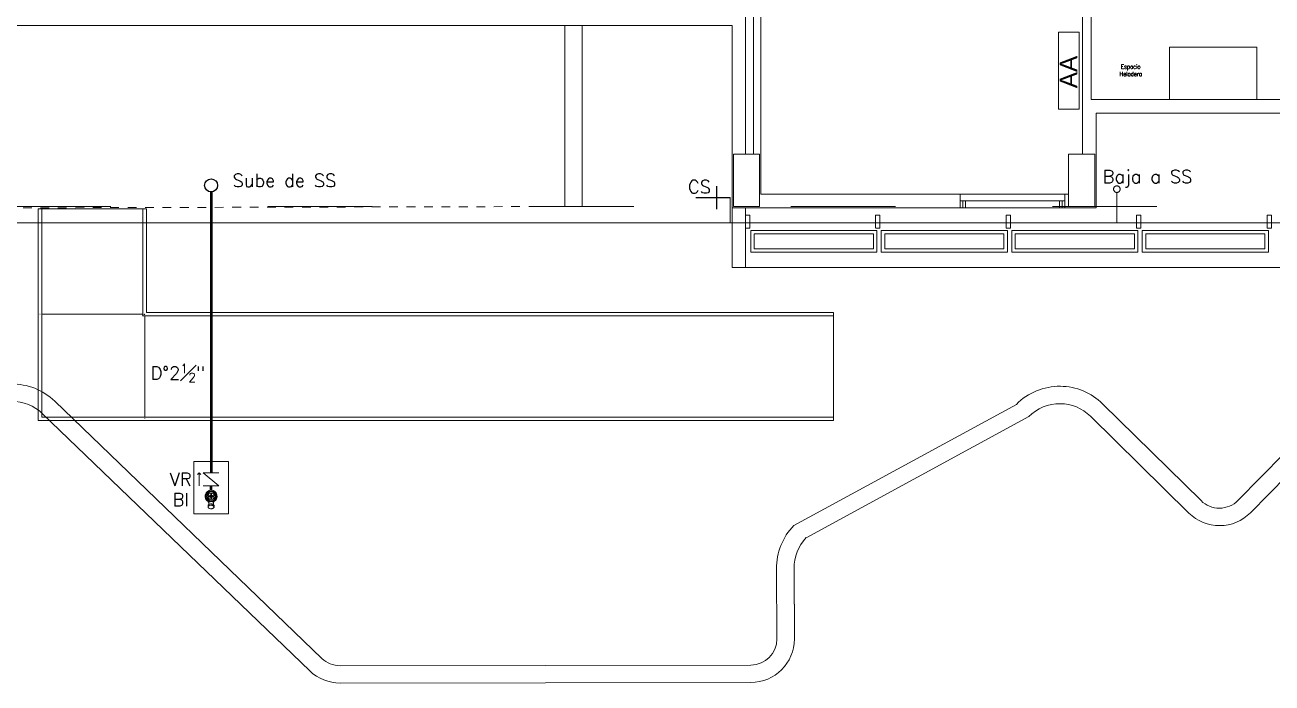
# Model space of a CAD drawing. Header units: millimetres. Extents: x 917 to 1168, y -421 to -23.
# Drawn here: x 1014.49 to 1028.79, y -366.03 to -358.48 of the extents above; entities that cross this region are included whole.
import ezdxf
from ezdxf.enums import TextEntityAlignment as Align

# ---------------------------------------------------------------- set-up
doc = ezdxf.new("R2010")
doc.units = ezdxf.units.MM
doc.header["$LTSCALE"] = 0.1
for name, pattern in [('ACAD_ISO02W100', [15, 12, -3]), ('ACAD_ISO03W100', [30, 12, -18]), ('CONTINUA', [0]), ('HIDDEN', [0.375, 0.25, -0.125])]:
    doc.linetypes.add(name, pattern=pattern)
doc.layers.get('0').update_dxf_attribs({"lineweight": 5})
for name, color, linetype, lineweight in [('00-Agua Fria', 5, 'ACAD_ISO02W100', 20), ('00_Incendio_Bocas Incendio', 1, 'Continuous', 30), ('00_Incendio_Cañeria', 1, 'Continuous', 30), ('00_Incendio_Montantes', 1, 'Continuous', 30), ('00_Incendio_Textos', 7, 'Continuous', 13), ('A-FLOR-HRAL', 7, 'Continuous', 9), ('A-GLAZ-CWMG', 7, 'Continuous', 5), ('A-WALL', 7, 'Continuous', 5), ('Agua Fria Directa - Texto', 7, 'Continuous', 18), ('CORDON H NUEVO', 251, 'Continuous', 5), ('Incendio - Texto', 11, 'Continuous', 18)]:
    doc.layers.add(name, color=color, linetype=linetype, lineweight=lineweight)
doc.layers.add('00-Ventilacion', color=3, linetype='Continuous')
doc.layers.add('Textos', color=7, linetype='Continuous')
doc.styles.add('Instal Sanit', font='techb___.ttf', dxfattribs={"height": 0.15})
doc.styles.add('Romans', font='romans.shx')
doc.styles.add('Romans 1.50', font='romans.shx', dxfattribs={"width": 0.8, "height": 0.15})
doc.styles.get("Standard").update_dxf_attribs({"font": 'arial.ttf'})

# ---------------------------------------------------------------- blocks, each defined once
blk = doc.blocks.new('Montante rectangular - 50 x 150mm-V30-02 Torre PB')
at = {"layer": 'A-GLAZ-CWMG', "color": 8}
for p, q in [((-0.025, 0.075), (0.025, 0.075)), ((-0.025, 0.042), (-0.025, 0.075)), ((-0.025, -0.075), (-0.025, 0.042)), ((0.025, 0.075), (0.025, 0.038)), ((0.025, 0.038), (0.025, -0.075)), ((0.025, -0.075), (-0.025, -0.075))]:
    blk.add_line(p, q, dxfattribs=at)
blk = doc.blocks.new('Montante rectangular - 50 x 150mm-V31-02 Torre PB')
at = {"layer": 'A-GLAZ-CWMG', "color": 8}
for p, q in [((-0.025, 0.075), (-0.018, 0.075)), ((-0.025, -0.046), (-0.025, 0.075)), ((-0.017, 0.075), (-0.004, 0.075)), ((-0.003, 0.075), (0.009, 0.075)), ((0.01, 0.075), (0.022, 0.075)), ((0.025, 0.075), (0.025, -0.06)), ((-0.025, -0.075), (-0.025, -0.046)), ((0.025, -0.075), (-0.025, -0.075)), ((0.025, -0.06), (0.025, -0.075))]:
    blk.add_line(p, q, dxfattribs=at)
blk = doc.blocks.new('2-PB F')
at = {"color": 8, "lineweight": 18}
for p, q in [((764.058, -359.372), (764.058, -356.36)), ((760.095, -360), (760.095, -357.159)), ((760.184, -357.159), (760.184, -360)), ((760.269, -360.459), (760.269, -357.159)), ((763.958, -357.159), (763.958, -360)), ((751.507, -358.524), (753.857, -358.524)), ((753.857, -358.524), (759.939, -358.524)), ((758.22, -358.524), (758.02, -358.524)), ((758.02, -358.524), (758.02, -360.6)), ((758.22, -360.6), (758.22, -358.524)), ((759.939, -358.524), (759.939, -361.3)), ((764.958, -358.772), (764.958, -359.372)), ((765.958, -358.772), (764.958, -358.772)), ((765.958, -359.372), (765.958, -358.772)), ((766.618, -359.372), (764.058, -359.372)), ((764.114, -359.528), (766.618, -359.528)), ((764.114, -360.615), (764.114, -359.528)), ((760.079, -360), (759.954, -360)), ((759.954, -360), (759.954, -360.459)), ((759.954, -360), (760.095, -360)), ((760.08, -360), (760.079, -360)), ((760.093, -360), (760.08, -360)), ((760.094, -360), (760.093, -360)), ((760.095, -360), (760.094, -360)), ((760.184, -360), (760.095, -360)), ((760.254, -360), (760.184, -360)), ((760.184, -360), (760.254, -360)), ((760.254, -360.459), (760.254, -360)), ((763.958, -360), (763.799, -360)), ((763.799, -360), (763.799, -360.459)), ((763.96, -360), (763.958, -360)), ((763.958, -360), (764.099, -360)), ((763.961, -360), (763.96, -360)), ((763.973, -360), (763.961, -360)), ((763.974, -360), (763.973, -360)), ((764.099, -360), (763.974, -360)), ((764.099, -360.6), (764.099, -360)), ((759.954, -360.459), (759.954, -360.6)), ((760.254, -360.461), (760.254, -360.459)), ((760.254, -360.474), (760.254, -360.461)), ((760.254, -360.461), (760.254, -360.6)), ((762.556, -360.459), (760.269, -360.459)), ((762.556, -360.537), (762.556, -360.459)), ((762.556, -360.459), (763.756, -360.459)), ((763.799, -360.459), (763.756, -360.459)), ((763.756, -360.459), (763.756, -360.537)), ((763.799, -360.459), (763.799, -360.46)), ((763.799, -360.6), (763.799, -360.459)), ((763.799, -360.46), (763.799, -360.461)), ((763.799, -360.461), (763.799, -360.474)), ((758.02, -360.6), (758.22, -360.6)), ((759.954, -360.6), (760.254, -360.6)), ((760.254, -360.475), (760.254, -360.474)), ((760.254, -360.6), (760.254, -360.475)), ((762.586, -360.537), (762.556, -360.537)), ((762.556, -360.537), (762.556, -360.615)), ((762.616, -360.537), (762.586, -360.537)), ((762.586, -360.537), (762.586, -360.615)), ((762.586, -360.615), (762.586, -360.537)), ((763.696, -360.537), (762.616, -360.537)), ((762.616, -360.537), (762.616, -360.552)), ((762.616, -360.615), (762.616, -360.537)), ((763.696, -360.552), (763.696, -360.537)), ((763.726, -360.537), (763.696, -360.537)), ((763.696, -360.537), (763.696, -360.615)), ((763.726, -360.615), (763.726, -360.537)), ((763.756, -360.537), (763.726, -360.537)), ((763.726, -360.537), (763.726, -360.615)), ((763.756, -360.615), (763.756, -360.537)), ((763.799, -360.474), (763.799, -360.475)), ((763.799, -360.475), (763.799, -360.6)), ((763.799, -360.6), (763.958, -360.6)), ((763.958, -360.6), (764.099, -360.6)), ((751.982, -360.628), (751.982, -361.835)), ((751.982, -360.628), (752.022, -360.628)), ((751.982, -361.836), (751.982, -360.628)), ((752, -360.628), (752.002, -360.628)), ((752.002, -360.628), (752.004, -360.628)), ((753.182, -360.628), (752.022, -360.628)), ((752.022, -361.835), (752.022, -360.628)), ((752.022, -361.836), (752.022, -360.628)), ((753.182, -360.628), (753.182, -361.852)), ((753.182, -360.628), (753.222, -360.628)), ((753.182, -361.856), (753.182, -360.628)), ((753.2, -360.628), (753.202, -360.628)), ((753.202, -360.628), (753.204, -360.628)), ((753.222, -361.813), (753.222, -360.628)), ((753.222, -361.816), (753.222, -360.628)), ((759.939, -360.615), (762.556, -360.615)), ((762.556, -360.615), (762.586, -360.615)), ((762.586, -360.615), (762.616, -360.615)), ((763.696, -360.615), (762.616, -360.615)), ((763.696, -360.615), (763.726, -360.615)), ((763.726, -360.615), (763.756, -360.615)), ((763.756, -360.615), (764.114, -360.615)), ((752.022, -363.016), (752.022, -361.835)), ((753.182, -361.836), (752.022, -361.836)), ((752.022, -363.016), (752.022, -361.836)), ((753.18, -361.853), (753.179, -361.855)), ((753.179, -361.856), (753.181, -361.855)), ((753.179, -361.856), (761.102, -361.856)), ((753.182, -361.851), (753.18, -361.853)), ((753.181, -361.855), (753.182, -361.854)), ((761.102, -361.856), (753.182, -361.856)), ((753.195, -361.843), (753.197, -361.841)), ((753.197, -361.841), (753.202, -361.836)), ((753.202, -361.836), (753.2, -361.838)), ((753.204, -361.834), (753.202, -361.836)), ((753.202, -361.856), (753.202, -363.016)), ((761.102, -361.816), (753.222, -361.816)), ((761.102, -361.816), (753.222, -361.816)), ((761.102, -361.856), (761.102, -361.816)), ((761.102, -361.834), (761.102, -361.836)), ((761.102, -361.836), (761.102, -361.838)), ((761.102, -361.856), (761.102, -363.034)), ((753.201, -363.016), (752.022, -363.016)), ((753.202, -363.016), (752.022, -363.016)), ((761.102, -363.016), (753.201, -363.016)), ((761.102, -363.016), (753.202, -363.016)), ((761.102, -363.034), (761.102, -363.036)), ((761.102, -363.036), (761.102, -363.038))]:
    blk.add_line(p, q, dxfattribs=at)
at = {"color": 8, "linetype": 'CONTINUA', "lineweight": 18}
for p, q in [((763.684, -358.6), (763.921, -358.6)), ((763.684, -359.485), (763.684, -358.6)), ((763.921, -358.6), (763.921, -359.485)), ((763.921, -359.485), (763.684, -359.485))]:
    blk.add_line(p, q, dxfattribs=at)
at = {"color": 8, "linetype": 'HIDDEN', "lineweight": 18}
blk.add_line((751.807, -360.615), (758.12, -360.6), dxfattribs=at)
at = {"color": 8, "linetype": 'CONTINUA', "lineweight": 13}
blk.add_line((760.095, -360.615), (760.095, -361.3), dxfattribs=at)
at = {"color": 8, "extrusion": (0, 0, -1)}
for p, q in [((764.579, -360.786), (764.579, -360.7)), ((764.579, -360.7), (764.629, -360.7)), ((764.629, -360.7), (764.629, -360.782)), ((766.076, -360.85), (766.076, -360.7)), ((766.076, -360.7), (766.126, -360.7)), ((766.126, -360.7), (766.126, -360.85)), ((764.579, -360.85), (764.579, -360.786)), ((764.604, -360.85), (764.579, -360.85)), ((764.629, -360.85), (764.604, -360.85)), ((764.629, -360.782), (764.629, -360.85)), ((766.126, -360.85), (766.076, -360.85))]:
    blk.add_line(p, q, dxfattribs=at)
at = {"color": 8}
for points in [[(760.153, -360.875), (761.6, -360.875), (761.6, -361.125), (760.153, -361.125)], [(761.65, -360.875), (763.097, -360.875), (763.097, -361.125), (761.65, -361.125)], [(763.147, -360.875), (764.594, -360.875), (764.594, -361.125), (763.147, -361.125)], [(764.644, -360.875), (766.091, -360.875), (766.091, -361.125), (764.644, -361.125)], [(760.193, -360.915), (761.56, -360.915), (761.56, -361.085), (760.193, -361.085)], [(761.69, -360.915), (763.057, -360.915), (763.057, -361.085), (761.69, -361.085)], [(763.187, -360.915), (764.554, -360.915), (764.554, -361.085), (763.187, -361.085)], [(764.684, -360.915), (766.051, -360.915), (766.051, -361.085), (764.684, -361.085)]]:
    blk.add_lwpolyline(points, close=True, dxfattribs=at)
blk.add_lwpolyline([(772.553, -361.3), (759.939, -361.3)], dxfattribs=at)
at = {"color": 8, "lineweight": 18}
for points in [[(752.004, -361.836), (752.004, -361.836), (752.002, -361.836), (752.001, -361.836), (752, -361.836)], [(753.202, -363.034), (753.202, -363.034), (753.202, -363.036), (753.202, -363.037), (753.202, -363.038)]]:
    blk.add_open_spline(points, degree=3, dxfattribs=at)
at = {"layer": 'A-FLOR-HRAL', "color": 8, "lineweight": 18}
for p, q in [((751.982, -361.835), (751.982, -363.056)), ((751.982, -363.056), (751.982, -361.836)), ((761.102, -363.056), (761.102, -363.016)), ((751.982, -363.056), (753.201, -363.056)), ((753.202, -363.056), (751.982, -363.056)), ((753.201, -363.056), (761.102, -363.056)), ((761.102, -363.056), (753.202, -363.056))]:
    blk.add_line(p, q, dxfattribs=at)
at = {"color": 8, "extrusion": (0, 0, -1), "xscale": -1, "rotation": 180}
for name, p in [('Montante rectangular - 50 x 150mm-V31-02 Torre PB', (-760.12, -360.775)), ('Montante rectangular - 50 x 150mm-V31-02 Torre PB', (-761.61, -360.775)), ('Montante rectangular - 50 x 150mm-V30-02 Torre PB', (-763.107, -360.775))]:
    blk.add_blockref(name, p, dxfattribs=at)
at = {"color": 8, "linetype": 'CONTINUA', "lineweight": 13}
blk.add_text('AA', height=0.2, rotation=90, dxfattribs=at).set_placement((763.898, -359.243))
at = {"color": 8, "lineweight": 18, "style": 'Romans 1.50', "width": 0.8}
for s, p in [('Espacio', (764.399, -359.021)), ('Heladera', (764.384, -359.104))]:
    blk.add_text(s, height=0.05, dxfattribs=at).set_placement(p)
blk = doc.blocks.new('boca de impulsion')
at = {"layer": '00_Incendio_Bocas Incendio', "lineweight": 13}
for points in [[(693.741, -362.229, 1), (693.621, -362.229, 1)], [(693.731, -362.229, 1), (693.631, -362.229, 1)]]:
    blk.add_lwpolyline(points, format="xyb", close=True, dxfattribs=at)
for points in [[(693.644, -362.224), (693.667, -362.224)], [(693.644, -362.234), (693.667, -362.234)], [(693.676, -362.192), (693.676, -362.215)], [(693.676, -362.224), (693.676, -362.234)], [(693.676, -362.224), (693.686, -362.224)], [(693.676, -362.234), (693.686, -362.234)], [(693.676, -362.243), (693.676, -362.266)], [(693.686, -362.192), (693.686, -362.215)], [(693.686, -362.224), (693.686, -362.234)], [(693.686, -362.243), (693.686, -362.266)], [(693.695, -362.224), (693.718, -362.224)], [(693.695, -362.234), (693.718, -362.234)]]:
    blk.add_lwpolyline(points, dxfattribs=at)
at = {"layer": '00_Incendio_Bocas Incendio', "lineweight": 15}
for points in [[(693.681, -362.316, 0.058829), (693.667, -362.318, 0.072412), (693.656, -362.322, 0.106631), (693.648, -362.33, 0.156686), (693.646, -362.337, 0.156686)], [(693.716, -362.337, 0.156686), (693.714, -362.33, 0.106631), (693.706, -362.322, 0.072412), (693.695, -362.318, 0.058829), (693.681, -362.316, 0.058829)], [(693.681, -362.332, 0.058829), (693.667, -362.334, 0.072412), (693.656, -362.338, 0.106631), (693.648, -362.345, 0.156686), (693.646, -362.352, 0.156686)], [(693.708, -362.339, -0.083136), (693.714, -362.345, -0.156686), (693.716, -362.352, -0.156686), (693.714, -362.359, -0.106631), (693.706, -362.366, -0.072412), (693.695, -362.371, -0.058829), (693.681, -362.372, -0.058829), (693.667, -362.371, -0.072412), (693.656, -362.366, -0.106631), (693.648, -362.359, -0.156686), (693.646, -362.352, -0.156686), (693.648, -362.345, -0.083136), (693.654, -362.339, -0.083136)], [(693.716, -362.352, 0.156686), (693.714, -362.345, 0.106631), (693.706, -362.338, 0.072412), (693.695, -362.334, 0.058829), (693.681, -362.332, 0.058829)]]:
    blk.add_lwpolyline(points, format="xyb", dxfattribs=at)
at = {"layer": '00_Incendio_Bocas Incendio', "lineweight": 20}
for points in [[(693.654, -362.3), (693.654, -362.324)], [(693.708, -362.3), (693.708, -362.324)]]:
    blk.add_lwpolyline(points, dxfattribs=at)
at = {"layer": '00_Incendio_Bocas Incendio', "lineweight": 15}
for points in [[(693.646, -362.337), (693.646, -362.353)], [(693.716, -362.337), (693.716, -362.353)]]:
    blk.add_lwpolyline(points, dxfattribs=at)
at = {"layer": '00_Incendio_Bocas Incendio', "lineweight": 20}
for centre, radius, start, end in [((693.681, -362.229), 0.0693, 297.5925, 242.4075), ((693.644, -362.3), 0.01, 0, 62.4075), ((693.718, -362.3), 0.01, 117.5925, 180)]:
    blk.add_arc(centre, radius, start, end, dxfattribs=at)
at = {"layer": '00_Incendio_Bocas Incendio', "lineweight": 13}
for centre, radius, start, end in [((693.681, -362.229), 0.0375, 97.6623, 172.3377), ((693.681, -362.229), 0.0375, 187.6623, 262.3377), ((693.681, -362.374), 0.0834, 73.7082, 106.2918), ((693.681, -362.229), 0.015, 109.4712, 160.5288), ((693.681, -362.229), 0.015, 199.4712, 250.5288), ((693.681, -362.229), 0.0375, 7.6623, 82.3377), ((693.681, -362.229), 0.015, 19.4712, 70.5288), ((693.681, -362.229), 0.015, 289.4712, 340.5288), ((693.681, -362.229), 0.0375, 277.6623, 352.3377)]:
    blk.add_arc(centre, radius, start, end, dxfattribs=at)

msp = doc.modelspace()

# ---------------------------------------------------------------- linework, layer by layer
at = {"layer": '00-Agua Fria', "color": 5, "linetype": 'CONTINUA', "lineweight": 25}
msp.add_line((1022.18, -360.459), (1022.573, -360.459), dxfattribs=at)
at = {"layer": '00-Agua Fria', "color": 5, "lineweight": 25}
msp.add_line((1022.418, -360.328), (1022.418, -360.59), dxfattribs=at)
at = {"layer": '00-Agua Fria', "linetype": 'CONTINUA'}
for points in [[(1022.573, -360.747), (1022.573, -360.459)], [(1027.01, -360.399), (1027.01, -360.747)], [(1032.144, -360.747), (1008.291, -360.747)]]:
    msp.add_lwpolyline(points, dxfattribs=at)
at = {"layer": '00-Agua Fria', "lineweight": 20}
msp.add_circle((1027.01, -360.362), 0.0375, dxfattribs=at)
at = {"layer": '00_Incendio_Bocas Incendio', "lineweight": 20}
msp.add_lwpolyline([(1016.821, -364.089), (1016.821, -363.489), (1016.421, -363.489), (1016.421, -364.089)], close=True, dxfattribs=at)
for points in [[(1016.483, -363.768), (1016.483, -363.618), (1016.465, -363.636), (1016.483, -363.618), (1016.502, -363.636)], [(1016.531, -363.768), (1016.711, -363.768), (1016.531, -363.618), (1016.711, -363.618)]]:
    msp.add_lwpolyline(points, dxfattribs=at)
at = {"layer": '00_Incendio_Cañeria', "lineweight": 50}
for points in [[(1016.621, -360.393), (1016.621, -363.618)], [(1016.621, -363.818), (1016.621, -363.768)]]:
    msp.add_lwpolyline(points, dxfattribs=at)
at = {"layer": '00_Incendio_Montantes', "lineweight": 25}
msp.add_circle((1016.621, -360.319), 0.074, dxfattribs=at)
at = {"layer": 'A-WALL', "color": 8, "linetype": 'ACAD_ISO03W100', "lineweight": 20}
msp.add_lwpolyline([(984.27, -343.441), (984.27, -360.561), (1091.645, -360.561), (1091.645, -343.441), (984.27, -343.441)], dxfattribs=at)
at = {"layer": 'CORDON H NUEVO', "lineweight": 5}
for p, q in [((1023.307, -365.126), (1023.31, -364.66)), ((1023.307, -364.718), (1023.311, -365.524)), ((1018.101, -365.831), (1022.812, -365.824)), ((1018.102, -366.031), (1022.813, -366.024))]:
    msp.add_line(p, q, dxfattribs=at)
for points in [[(1002.01, -363.917), (1003.051, -362.837, -0.414214), (1004.041, -362.818), (1005.182, -363.917, 0.414214), (1005.606, -363.909), (1006.646, -362.829, -0.414214), (1007.636, -362.81), (1008.777, -363.909, 0.414214), (1009.201, -363.901), (1010.242, -362.821, -0.414214), (1011.232, -362.803), (1012.373, -363.902, 0.414214), (1012.797, -363.894), (1013.838, -362.813, -0.414214), (1014.827, -362.795), (1017.892, -365.747)], [(1022.812, -365.824, 0.413494), (1023.111, -365.524), (1023.107, -364.719, -0.198236), (1023.304, -364.223), (1025.857, -362.832, -0.203273), (1026.362, -362.624, -0.19461), (1026.847, -362.825), (1027.975, -363.937, 0.414214), (1028.399, -363.934), (1029.452, -362.866, -0.203222), (1029.958, -362.658, -0.19461), (1030.442, -362.859), (1031.571, -363.971, 0.414214), (1031.995, -363.968), (1033.048, -362.9, -0.203222), (1033.553, -362.692, -0.19466), (1034.038, -362.893), (1035.166, -364.006, 0.414214), (1035.59, -364.003), (1036.643, -362.935, -0.203222)], [(1001.447, -364.069, 0.414214), (1002.154, -364.056), (1003.195, -362.976, -0.414214), (1003.902, -362.962), (1005.043, -364.061, 0.414214), (1005.75, -364.048), (1006.79, -362.968), (1006.79, -362.968, -0.414214), (1007.497, -362.954), (1008.639, -364.053, 0.414214), (1009.345, -364.04), (1010.386, -362.96, -0.414214), (1011.093, -362.947), (1012.234, -364.046, 0.414214), (1012.941, -364.032), (1013.982, -362.952, -0.414214), (1014.689, -362.939), (1017.754, -365.891)], [(1036.786, -363.075), (1035.733, -364.143, -0.414214), (1035.026, -364.148), (1033.897, -363.036, 0.19461), (1033.551, -362.892, 0.203294), (1033.19, -363.041), (1032.137, -364.109, -0.414214), (1031.43, -364.114), (1030.302, -363.002, 0.194681), (1029.956, -362.858, 0.203222), (1029.595, -363.007), (1028.542, -364.075, -0.414214), (1027.835, -364.08), (1026.707, -362.968, 0.194681), (1026.36, -362.824, 0.203222), (1025.999, -362.973), (1023.448, -364.362)]]:
    msp.add_lwpolyline(points, format="xyb", dxfattribs=at)
for centre, radius, start, end in [((1023.807, -364.709), 0.5, 135.9484, 180.9484), ((1022.811, -365.524), 0.5, 270.1259, 359.985), ((1018.1, -365.531), 0.3, 226.0747, 270.1259), ((1018.1, -365.531), 0.5, 226.0747, 270.1259)]:
    msp.add_arc(centre, radius, start, end, dxfattribs=at)

# ---------------------------------------------------------------- block references
at = {"color": 2, "linetype": 'CONTINUA', "lineweight": 13}
msp.add_blockref('2-PB F', (262.657, 0.039), dxfattribs=at)
at = {"layer": '00-Ventilacion', "color": 6, "lineweight": 5}
msp.add_blockref('boca de impulsion', (322.94, -1.658), dxfattribs=at)

# ---------------------------------------------------------------- texts
at = {"layer": '00_Incendio_Textos', "lineweight": 18, "insert": (1016.551, -362.368), "char_height": 0.15, "attachment_point": 3}
msp.add_mtext_dynamic_manual_height_columns('\\A1;{\\Fromans|c0;D°2\\H0.7x;\\S1#2;\\H1.42857x;"}', width=0.9745, gutter_width=12.5, heights=[0], dxfattribs=at)
at = {"layer": 'Agua Fria Directa - Texto', "style": 'Romans'}
for s, p in [('Baja a SS', (1026.847, -360.143)), ('CS', (1022.09, -360.26))]:
    msp.add_text(s, height=0.15, rotation=360, dxfattribs=at).set_placement(p, align=Align.TOP_LEFT)
at = {"layer": 'Incendio - Texto', "color": 7, "style": 'Romans'}
for s, p in [('VR', (1016.272, -363.692)), ('BI', (1016.272, -363.925))]:
    msp.add_text(s, height=0.15, dxfattribs=at).set_placement(p, align=Align.MIDDLE_CENTER)
at = {"layer": 'Textos', "color": 7, "insert": (1017.387, -360.187), "char_height": 0.15, "width": 2.19644, "attachment_point": 2, "style": 'Instal Sanit'}
msp.add_mtext('\\pi-0.45,l0.6,t0.6;{\\Fromans|c0;Sube de SS}', dxfattribs=at)

doc.saveas('drawing.dxf')
